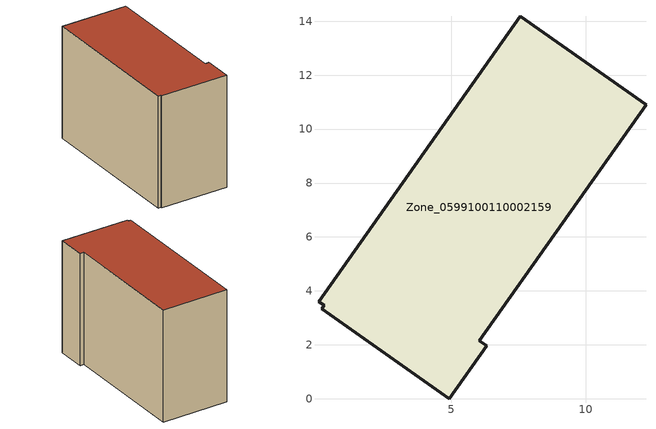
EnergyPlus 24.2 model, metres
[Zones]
Zone_0599100110002159
 floor ground (C_G): 0.29,3.48 0.09,3.6 7.57,14.19 12.23,10.9 6.04,2.16 6.32,1.97 4.92,0 0.2,3.34 z3.9
 wall outside (C_F): 0.2,3.34 4.92,0 6.32,1.97 6.04,2.16 12.23,10.9 7.57,14.19 0.09,3.6 0.29,3.48 0.2,3.34 z3.9:13.41
 roof outside (C_R): 0.29,3.48 0.2,3.34 4.92,0 6.32,1.97 6.04,2.16 12.23,10.9 7.57,14.19 0.09,3.6 z13.41
[BUILDING]
Pand.0599100110002159: North Axis=0; Terrain=City; Loads Convergence Tolerance Value=0.04; Temperature Convergence Tolerance Value=0.4; Solar Distribution=FullExterior; Maximum Number of Warmup Days=25; Minimum Number of Warmup Days=1
[Site:Location]
Rotterdam.The.Hague.AP_ZH_NLD Design_Conditions: Latitude=51.96; Longitude=4.45; Time Zone=1; Elevation=-4.5
[SITE:GROUNDTEMPERATURE:BUILDINGSURFACE]
18, 18, 18, 18, 18, 18, 18, 18, 18, 18, 18, 18
[MATERIAL] Thermal Absorptance=0.9; Solar Absorptance=0.7; Visible Absorptance=0.7
Name | Roughness | Thickness | Conductivity | Density | Specific Heat
G.TI.2015-2018 | MediumSmooth | 0.15 | 0.0428571 | 540 | 1210
F.TI.2015-2018 | Rough | 0.3 | 0.0666667 | 1920 | 840
R.TI.2015-2018 | MediumRough | 0.2 | 0.0333333 | 1500 | 1000
[CONSTRUCTION]
C_G: G.TI.2015-2018
C_F: F.TI.2015-2018
C_R: R.TI.2015-2018
[ZONE]
Zone_0599100110002159: Type=1; Multiplier=1; Ceiling Height=Autocalculate; Volume=Autocalculate; Floor Area=autocalculate; Part of Total Floor Area=Yes
[ZONEINFILTRATION:DESIGNFLOWRATE]
Infil_Zone_0599100110002159: Zone or ZoneList or Space or SpaceList=Zone_0599100110002159; Schedule=AlwaysOn; Design Flow Rate Calculation Method=Flow/Area; Flow Rate per Floor Area=0.0015; Constant Term Coefficient=1; Temperature Term Coefficient=0; Velocity Term Coefficient=0; Velocity Squared Term Coefficient=0
[HVACTEMPLATE:ZONE:IDEALLOADSAIRSYSTEM]
Zone_0599100110002159: Maximum Heating Supply Air Temperature=50; Minimum Cooling Supply Air Temperature=13; Maximum Heating Supply Air Humidity Ratio=0.0156; Minimum Cooling Supply Air Humidity Ratio=0.0077; Heating Limit=NoLimit; Cooling Limit=NoLimit; Dehumidification Control Type=ConstantSensibleHeatRatio; Cooling Sensible Heat Ratio=0.7; Dehumidification Setpoint=60; Humidification Control Type=None; Humidification Setpoint=30; Outdoor Air Method=None; Outdoor Air Flow Rate per Person=0.00944; Outdoor Air Flow Rate per Zone Floor Area=0; Outdoor Air Flow Rate per Zone=0; Demand Controlled Ventilation Type=None; Outdoor Air Economizer Type=NoEconomizer; Heat Recovery Type=None; Sensible Heat Recovery Effectiveness=0.7; Latent Heat Recovery Effectiveness=0.65
[ZONECONTROL:THERMOSTAT]
ThermostatControl_Zone_0599100110002159: Zone or ZoneList=Zone_0599100110002159; Control Type Schedule=DualSetpointControlType; Control 1=Thermostat_Zone_0599100110002159; Temperature Difference Between Cutout And Setpoint=0
[THERMOSTATSETPOINT:DUALSETPOINT]
Thermostat_Zone_0599100110002159: Heating Setpoint Temperature Schedule=HeatingSetpoint_Zone_0599100110002159; Cooling Setpoint Temperature Schedule=CoolingSetpoint_Zone_0599100110002159
[SCHEDULE:COMPACT]
HeatingSetpoint_Zone_0599100110002159: Through: 12/31, For: AllDays, Until: 24:00, 21
CoolingSetpoint_Zone_0599100110002159: Through: 12/31, For: AllDays, Until: 24:00, 24
DualSetpointControlType: Through: 12/31, For: AllDays, Until: 24:00, 4
AlwaysOn: Through: 12/31, For: AllDays, Until: 24:00, 1
